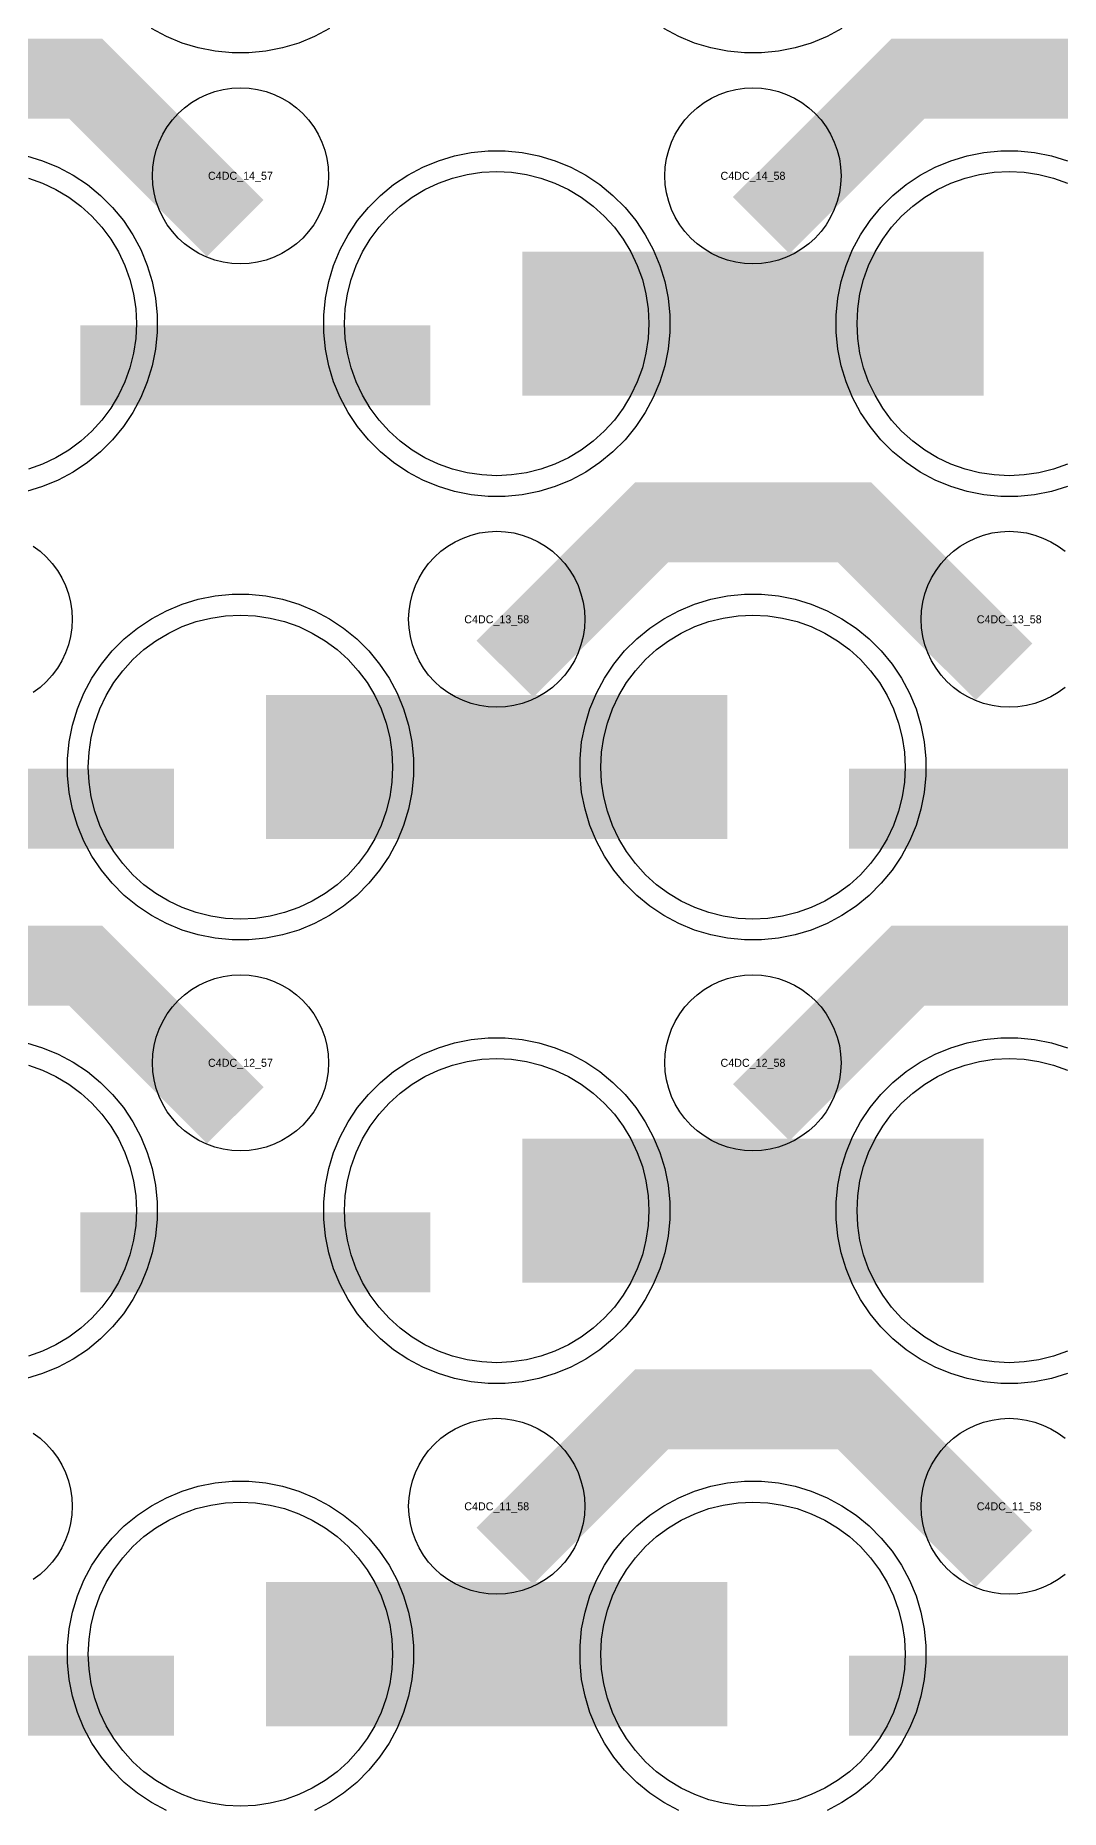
# Model space of a CAD drawing. Extents: x -11880 to 11880, y -14992 to 14992.
# Drawn here: x 6416 to 6736, y -13364 to -12810 of the extents above; entities that cross this region are included whole.
import ezdxf
from ezdxf.enums import TextEntityAlignment as Align

# ---------------------------------------------------------------- set-up
doc = ezdxf.new("R2010")
doc.units = 0
doc.header["$MEASUREMENT"] = 0
for name, color, linetype in [('GDS_775_DT_237', 138, 'CONTINUOUS'), ('RDL1_FS', 34, 'CONTINUOUS'), ('RDL_BS', 160, 'CONTINUOUS')]:
    doc.layers.add(name, color=color, linetype=linetype)

msp = doc.modelspace()

# ---------------------------------------------------------------- linework, layer by layer
at = {"layer": 'RDL1_FS'}
for points in [[(6560, -12947.174), (6555.343, -12946.945), (6550.732, -12946.261), (6546.209, -12945.129), (6541.819, -12943.557), (6537.605, -12941.565), (6533.605, -12939.167), (6529.86, -12936.389), (6526.406, -12933.259), (6523.276, -12929.805), (6520.498, -12926.06), (6518.1, -12922.06), (6516.108, -12917.846), (6514.536, -12913.456), (6513.404, -12908.933), (6512.72, -12904.322), (6512.491, -12899.665), (6512.72, -12895.008), (6513.404, -12890.397), (6514.536, -12885.874), (6516.108, -12881.484), (6518.1, -12877.27), (6520.498, -12873.27), (6523.276, -12869.525), (6526.406, -12866.071), (6529.86, -12862.941), (6533.605, -12860.163), (6537.605, -12857.765), (6541.819, -12855.773), (6546.209, -12854.201), (6550.732, -12853.069), (6555.343, -12852.385), (6560, -12852.156), (6564.657, -12852.385), (6569.268, -12853.069), (6573.791, -12854.201), (6578.181, -12855.773), (6582.395, -12857.765), (6586.395, -12860.163), (6590.14, -12862.941), (6593.594, -12866.071), (6596.724, -12869.525), (6599.502, -12873.27), (6601.9, -12877.27), (6603.892, -12881.484), (6605.464, -12885.874), (6606.596, -12890.397), (6607.28, -12895.008), (6607.509, -12899.665), (6607.28, -12904.322), (6606.596, -12908.933), (6605.464, -12913.456), (6603.892, -12917.846), (6601.9, -12922.06), (6599.502, -12926.06), (6596.724, -12929.805), (6593.594, -12933.259), (6590.14, -12936.389), (6586.395, -12939.167), (6582.395, -12941.565), (6578.181, -12943.557), (6573.791, -12945.129), (6569.268, -12946.261), (6564.657, -12946.945)], [(6480, -13085.739), (6475.343, -13085.51), (6470.732, -13084.826), (6466.209, -13083.694), (6461.819, -13082.122), (6457.605, -13080.13), (6453.605, -13077.732), (6449.86, -13074.954), (6446.406, -13071.824), (6443.276, -13068.37), (6440.498, -13064.625), (6438.1, -13060.625), (6436.108, -13056.411), (6434.536, -13052.021), (6433.404, -13047.498), (6432.72, -13042.887), (6432.491, -13038.23), (6432.72, -13033.573), (6433.404, -13028.962), (6434.536, -13024.439), (6436.108, -13020.049), (6438.1, -13015.835), (6440.498, -13011.835), (6443.276, -13008.09), (6446.406, -13004.636), (6449.86, -13001.506), (6453.605, -12998.728), (6457.605, -12996.33), (6461.819, -12994.338), (6466.209, -12992.766), (6470.732, -12991.634), (6475.343, -12990.95), (6480, -12990.721), (6484.657, -12990.95), (6489.268, -12991.634), (6493.791, -12992.766), (6498.181, -12994.338), (6502.395, -12996.33), (6506.395, -12998.728), (6510.14, -13001.506), (6513.594, -13004.636), (6516.724, -13008.09), (6519.502, -13011.835), (6521.9, -13015.835), (6523.892, -13020.049), (6525.464, -13024.439), (6526.596, -13028.962), (6527.28, -13033.573), (6527.509, -13038.23), (6527.28, -13042.887), (6526.596, -13047.498), (6525.464, -13052.021), (6523.892, -13056.411), (6521.9, -13060.625), (6519.502, -13064.625), (6516.724, -13068.37), (6513.594, -13071.824), (6510.14, -13074.954), (6506.395, -13077.732), (6502.395, -13080.13), (6498.181, -13082.122), (6493.791, -13083.694), (6489.268, -13084.826), (6484.657, -13085.51)], [(6640, -13085.739), (6635.343, -13085.51), (6630.732, -13084.826), (6626.209, -13083.694), (6621.819, -13082.122), (6617.605, -13080.13), (6613.605, -13077.732), (6609.86, -13074.954), (6606.406, -13071.824), (6603.276, -13068.37), (6600.498, -13064.625), (6598.1, -13060.625), (6596.108, -13056.411), (6594.536, -13052.021), (6593.404, -13047.498), (6592.72, -13042.887), (6592.491, -13038.23), (6592.72, -13033.573), (6593.404, -13028.962), (6594.536, -13024.439), (6596.108, -13020.049), (6598.1, -13015.835), (6600.498, -13011.835), (6603.276, -13008.09), (6606.406, -13004.636), (6609.86, -13001.506), (6613.605, -12998.728), (6617.605, -12996.33), (6621.819, -12994.338), (6626.209, -12992.766), (6630.732, -12991.634), (6635.343, -12990.95), (6640, -12990.721), (6644.657, -12990.95), (6649.268, -12991.634), (6653.791, -12992.766), (6658.181, -12994.338), (6662.395, -12996.33), (6666.395, -12998.728), (6670.14, -13001.506), (6673.594, -13004.636), (6676.724, -13008.09), (6679.502, -13011.835), (6681.9, -13015.835), (6683.892, -13020.049), (6685.464, -13024.439), (6686.596, -13028.962), (6687.28, -13033.573), (6687.509, -13038.23), (6687.28, -13042.887), (6686.596, -13047.498), (6685.464, -13052.021), (6683.892, -13056.411), (6681.9, -13060.625), (6679.502, -13064.625), (6676.724, -13068.37), (6673.594, -13071.824), (6670.14, -13074.954), (6666.395, -13077.732), (6662.395, -13080.13), (6658.181, -13082.122), (6653.791, -13083.694), (6649.268, -13084.826), (6644.657, -13085.51)], [(6480, -13362.869), (6475.343, -13362.64), (6470.732, -13361.956), (6466.209, -13360.824), (6461.819, -13359.252), (6457.605, -13357.26), (6453.605, -13354.862), (6449.86, -13352.084), (6446.406, -13348.954), (6443.276, -13345.5), (6440.498, -13341.755), (6438.1, -13337.755), (6436.108, -13333.541), (6434.536, -13329.151), (6433.404, -13324.628), (6432.72, -13320.017), (6432.491, -13315.36), (6432.72, -13310.703), (6433.404, -13306.092), (6434.536, -13301.569), (6436.108, -13297.179), (6438.1, -13292.965), (6440.498, -13288.965), (6443.276, -13285.22), (6446.406, -13281.766), (6449.86, -13278.636), (6453.605, -13275.858), (6457.605, -13273.46), (6461.819, -13271.468), (6466.209, -13269.896), (6470.732, -13268.764), (6475.343, -13268.08), (6480, -13267.851), (6484.657, -13268.08), (6489.268, -13268.764), (6493.791, -13269.896), (6498.181, -13271.468), (6502.395, -13273.46), (6506.395, -13275.858), (6510.14, -13278.636), (6513.594, -13281.766), (6516.724, -13285.22), (6519.502, -13288.965), (6521.9, -13292.965), (6523.892, -13297.179), (6525.464, -13301.569), (6526.596, -13306.092), (6527.28, -13310.703), (6527.509, -13315.36), (6527.28, -13320.017), (6526.596, -13324.628), (6525.464, -13329.151), (6523.892, -13333.541), (6521.9, -13337.755), (6519.502, -13341.755), (6516.724, -13345.5), (6513.594, -13348.954), (6510.14, -13352.084), (6506.395, -13354.862), (6502.395, -13357.26), (6498.181, -13359.252), (6493.791, -13360.824), (6489.268, -13361.956), (6484.657, -13362.64)], [(6640, -13362.869), (6635.343, -13362.64), (6630.732, -13361.956), (6626.209, -13360.824), (6621.819, -13359.252), (6617.605, -13357.26), (6613.605, -13354.862), (6609.86, -13352.084), (6606.406, -13348.954), (6603.276, -13345.5), (6600.498, -13341.755), (6598.1, -13337.755), (6596.108, -13333.541), (6594.536, -13329.151), (6593.404, -13324.628), (6592.72, -13320.017), (6592.491, -13315.36), (6592.72, -13310.703), (6593.404, -13306.092), (6594.536, -13301.569), (6596.108, -13297.179), (6598.1, -13292.965), (6600.498, -13288.965), (6603.276, -13285.22), (6606.406, -13281.766), (6609.86, -13278.636), (6613.605, -13275.858), (6617.605, -13273.46), (6621.819, -13271.468), (6626.209, -13269.896), (6630.732, -13268.764), (6635.343, -13268.08), (6640, -13267.851), (6644.657, -13268.08), (6649.268, -13268.764), (6653.791, -13269.896), (6658.181, -13271.468), (6662.395, -13273.46), (6666.395, -13275.858), (6670.14, -13278.636), (6673.594, -13281.766), (6676.724, -13285.22), (6679.502, -13288.965), (6681.9, -13292.965), (6683.892, -13297.179), (6685.464, -13301.569), (6686.596, -13306.092), (6687.28, -13310.703), (6687.509, -13315.36), (6687.28, -13320.017), (6686.596, -13324.628), (6685.464, -13329.151), (6683.892, -13333.541), (6681.9, -13337.755), (6679.502, -13341.755), (6676.724, -13345.5), (6673.594, -13348.954), (6670.14, -13352.084), (6666.395, -13354.862), (6662.395, -13357.26), (6658.181, -13359.252), (6653.791, -13360.824), (6649.268, -13361.956), (6644.657, -13362.64)]]:
    msp.add_lwpolyline(points, close=True, dxfattribs=at)
for points in [[(6738.181, -12943.557), (6733.791, -12945.129), (6729.268, -12946.261), (6724.657, -12946.945), (6720, -12947.174), (6715.343, -12946.945), (6710.732, -12946.261), (6706.209, -12945.129), (6701.819, -12943.557), (6697.605, -12941.565), (6693.605, -12939.167), (6689.86, -12936.389), (6686.406, -12933.259), (6683.276, -12929.805), (6680.498, -12926.06), (6678.1, -12922.06), (6676.108, -12917.846), (6674.536, -12913.456), (6673.404, -12908.933), (6672.72, -12904.322), (6672.491, -12899.665), (6672.72, -12895.008), (6673.404, -12890.397), (6674.536, -12885.874), (6676.108, -12881.484), (6678.1, -12877.27), (6680.498, -12873.27), (6683.276, -12869.525), (6686.406, -12866.071), (6689.86, -12862.941), (6693.605, -12860.163), (6697.605, -12857.765), (6701.819, -12855.773), (6706.209, -12854.201), (6710.732, -12853.069), (6715.343, -12852.385), (6720, -12852.156), (6724.657, -12852.385), (6729.268, -12853.069), (6733.791, -12854.201), (6738.181, -12855.773)], [(6413.791, -12854.201), (6418.181, -12855.773), (6422.395, -12857.765), (6426.395, -12860.163), (6430.14, -12862.941), (6433.594, -12866.071), (6436.724, -12869.525), (6439.502, -12873.27), (6441.9, -12877.27), (6443.892, -12881.484), (6445.464, -12885.874), (6446.596, -12890.397), (6447.28, -12895.008), (6447.509, -12899.665), (6447.28, -12904.322), (6446.596, -12908.933), (6445.464, -12913.456), (6443.892, -12917.846), (6441.9, -12922.06), (6439.502, -12926.06), (6436.724, -12929.805), (6433.594, -12933.259), (6430.14, -12936.389), (6426.395, -12939.167), (6422.395, -12941.565), (6418.181, -12943.557), (6413.791, -12945.129)]]:
    msp.add_lwpolyline(points, dxfattribs=at)
for points in [[(6568.002, -12899.665, 45, 45, 0), (6640.002, -12899.665, 45, 45, 0)], [(6640.002, -12899.665, 45, 45, 0), (6712.002, -12899.665, 45, 45, 0)], [(6488.002, -13038.23, 45, 45, 0), (6560.002, -13038.23, 45, 45, 0)], [(6560.002, -13038.23, 45, 45, 0), (6632.002, -13038.23, 45, 45, 0)], [(6488.002, -13315.36, 45, 45, 0), (6560.002, -13315.36, 45, 45, 0)], [(6560.002, -13315.36, 45, 45, 0), (6632.002, -13315.36, 45, 45, 0)]]:
    msp.add_lwpolyline(points, format="xyseb", dxfattribs=at)
at = {"layer": 'RDL1_FS', "color": 241, "true_color": 0xf7abae}
msp.add_lwpolyline([(6560, -13224.304), (6555.343, -13224.075), (6550.732, -13223.391), (6546.209, -13222.259), (6541.819, -13220.687), (6537.605, -13218.695), (6533.605, -13216.297), (6529.86, -13213.519), (6526.406, -13210.389), (6523.276, -13206.935), (6520.498, -13203.19), (6518.1, -13199.19), (6516.108, -13194.976), (6514.536, -13190.586), (6513.404, -13186.063), (6512.72, -13181.452), (6512.491, -13176.795), (6512.72, -13172.138), (6513.404, -13167.527), (6514.536, -13163.004), (6516.108, -13158.614), (6518.1, -13154.4), (6520.498, -13150.4), (6523.276, -13146.655), (6526.406, -13143.201), (6529.86, -13140.071), (6533.605, -13137.293), (6537.605, -13134.895), (6541.819, -13132.903), (6546.209, -13131.331), (6550.732, -13130.199), (6555.343, -13129.515), (6560, -13129.286), (6564.657, -13129.515), (6569.268, -13130.199), (6573.791, -13131.331), (6578.181, -13132.903), (6582.395, -13134.895), (6586.395, -13137.293), (6590.14, -13140.071), (6593.594, -13143.201), (6596.724, -13146.655), (6599.502, -13150.4), (6601.9, -13154.4), (6603.892, -13158.614), (6605.464, -13163.004), (6606.596, -13167.527), (6607.28, -13172.138), (6607.509, -13176.795), (6607.28, -13181.452), (6606.596, -13186.063), (6605.464, -13190.586), (6603.892, -13194.976), (6601.9, -13199.19), (6599.502, -13203.19), (6596.724, -13206.935), (6593.594, -13210.389), (6590.14, -13213.519), (6586.395, -13216.297), (6582.395, -13218.695), (6578.181, -13220.687), (6573.791, -13222.259), (6569.268, -13223.391), (6564.657, -13224.075)], close=True, dxfattribs=at)
for points in [[(6738.181, -13220.687), (6733.791, -13222.259), (6729.268, -13223.391), (6724.657, -13224.075), (6720, -13224.304), (6715.343, -13224.075), (6710.732, -13223.391), (6706.209, -13222.259), (6701.819, -13220.687), (6697.605, -13218.695), (6693.605, -13216.297), (6689.86, -13213.519), (6686.406, -13210.389), (6683.276, -13206.935), (6680.498, -13203.19), (6678.1, -13199.19), (6676.108, -13194.976), (6674.536, -13190.586), (6673.404, -13186.063), (6672.72, -13181.452), (6672.491, -13176.795), (6672.72, -13172.138), (6673.404, -13167.527), (6674.536, -13163.004), (6676.108, -13158.614), (6678.1, -13154.4), (6680.498, -13150.4), (6683.276, -13146.655), (6686.406, -13143.201), (6689.86, -13140.071), (6693.605, -13137.293), (6697.605, -13134.895), (6701.819, -13132.903), (6706.209, -13131.331), (6710.732, -13130.199), (6715.343, -13129.515), (6720, -13129.286), (6724.657, -13129.515), (6729.268, -13130.199), (6733.791, -13131.331), (6738.181, -13132.903)], [(6413.791, -13131.331), (6418.181, -13132.903), (6422.395, -13134.895), (6426.395, -13137.293), (6430.14, -13140.071), (6433.594, -13143.201), (6436.724, -13146.655), (6439.502, -13150.4), (6441.9, -13154.4), (6443.892, -13158.614), (6445.464, -13163.004), (6446.596, -13167.527), (6447.28, -13172.138), (6447.509, -13176.795), (6447.28, -13181.452), (6446.596, -13186.063), (6445.464, -13190.586), (6443.892, -13194.976), (6441.9, -13199.19), (6439.502, -13203.19), (6436.724, -13206.935), (6433.594, -13210.389), (6430.14, -13213.519), (6426.395, -13216.297), (6422.395, -13218.695), (6418.181, -13220.687), (6413.791, -13222.259)]]:
    msp.add_lwpolyline(points, dxfattribs=at)
for points in [[(6568.002, -13176.795, 45, 45, 0), (6640.002, -13176.795, 45, 45, 0)], [(6640.002, -13176.795, 45, 45, 0), (6712.002, -13176.795, 45, 45, 0)]]:
    msp.add_lwpolyline(points, format="xyseb", dxfattribs=at)
at = {"layer": 'RDL_BS', "color": 241, "true_color": 0xf7abae}
for points in [[(6507.777, -12807.488), (6503.115, -12809.98), (6498.205, -12812.011), (6493.165, -12813.542), (6487.938, -12814.588), (6482.644, -12815.105), (6477.356, -12815.105), (6472.062, -12814.588), (6466.835, -12813.542), (6461.795, -12812.011), (6456.885, -12809.98), (6452.223, -12807.488)], [(6667.777, -12807.488), (6663.115, -12809.98), (6658.205, -12812.011), (6653.165, -12813.542), (6647.938, -12814.588), (6642.644, -12815.105), (6637.356, -12815.105), (6632.062, -12814.588), (6626.835, -12813.542), (6621.795, -12812.011), (6616.885, -12809.98), (6612.223, -12807.488)], [(6413.165, -13124.358), (6418.205, -13125.889), (6423.115, -13127.92), (6427.777, -13130.412), (6432.191, -13133.359), (6436.292, -13136.721), (6440.074, -13140.503), (6443.436, -13144.604), (6446.383, -13149.018), (6448.875, -13153.68), (6450.906, -13158.59), (6452.437, -13163.63), (6453.483, -13168.857), (6454, -13174.151), (6454, -13179.439), (6453.483, -13184.733), (6452.437, -13189.96), (6450.906, -13195), (6448.875, -13199.91), (6446.383, -13204.572), (6443.436, -13208.986), (6440.074, -13213.087), (6436.292, -13216.869), (6432.191, -13220.231), (6427.777, -13223.178), (6423.115, -13225.67), (6418.205, -13227.701), (6413.165, -13229.232)], [(6738.205, -13227.701), (6733.165, -13229.232), (6727.938, -13230.278), (6722.644, -13230.795), (6717.356, -13230.795), (6712.062, -13230.278), (6706.835, -13229.232), (6701.795, -13227.701), (6696.885, -13225.67), (6692.223, -13223.178), (6687.809, -13220.231), (6683.708, -13216.869), (6679.926, -13213.087), (6676.564, -13208.986), (6673.617, -13204.572), (6671.125, -13199.91), (6669.094, -13195), (6667.563, -13189.96), (6666.517, -13184.733), (6666, -13179.439), (6666, -13174.151), (6666.517, -13168.857), (6667.563, -13163.63), (6669.094, -13158.59), (6671.125, -13153.68), (6673.617, -13149.018), (6676.564, -13144.604), (6679.926, -13140.503), (6683.708, -13136.721), (6687.809, -13133.359), (6692.223, -13130.412), (6696.885, -13127.92), (6701.795, -13125.889), (6706.835, -13124.358), (6712.062, -13123.312), (6717.356, -13122.795), (6722.644, -13122.795), (6727.938, -13123.312), (6733.165, -13124.358), (6738.205, -13125.889)]]:
    msp.add_lwpolyline(points, dxfattribs=at)
at = {"layer": 'RDL_BS'}
for points in [[(6478.401, -12869.878, 25, 25, 0), (6431.687, -12823.164, 25, 25, 0), (6401.929, -12823.164, 25, 25, 0)], [(6642.562, -12868.979, 25, 25, 0), (6688.377, -12823.164, 25, 25, 0), (6721.93, -12823.164, 25, 25, 0)], [(6798.401, -12869.878, 25, 25, 0), (6751.687, -12823.164, 25, 25, 0), (6721.929, -12823.164, 25, 25, 0)], [(6430.016, -12912.678, 25, 25, 0), (6539.281, -12912.678, 25, 25, 0)], [(6562.562, -13007.544, 25, 25, 0), (6608.377, -12961.729, 25, 25, 0), (6641.93, -12961.729, 25, 25, 0)], [(6718.401, -13008.443, 25, 25, 0), (6671.687, -12961.729, 25, 25, 0), (6641.929, -12961.729, 25, 25, 0)], [(6350.016, -13051.243, 25, 25, 0), (6459.281, -13051.243, 25, 25, 0)], [(6670.016, -13051.243, 25, 25, 0), (6779.281, -13051.243, 25, 25, 0)], [(6478.401, -13147.008, 25, 25, 0), (6431.687, -13100.294, 25, 25, 0), (6401.929, -13100.294, 25, 25, 0)], [(6642.562, -13146.109, 25, 25, 0), (6688.377, -13100.294, 25, 25, 0), (6721.93, -13100.294, 25, 25, 0)], [(6798.401, -13147.008, 25, 25, 0), (6751.687, -13100.294, 25, 25, 0), (6721.929, -13100.294, 25, 25, 0)], [(6562.562, -13284.674, 25, 25, 0), (6608.377, -13238.859, 25, 25, 0), (6641.93, -13238.859, 25, 25, 0)], [(6718.401, -13285.573, 25, 25, 0), (6671.687, -13238.859, 25, 25, 0), (6641.929, -13238.859, 25, 25, 0)], [(6350.016, -13328.373, 25, 25, 0), (6459.281, -13328.373, 25, 25, 0)], [(6670.016, -13328.373, 25, 25, 0), (6779.281, -13328.373, 25, 25, 0)]]:
    msp.add_lwpolyline(points, format="xyseb", dxfattribs=at)
for points in [[(6480, -12880.971), (6477.307, -12880.839), (6474.635, -12880.443), (6472.016, -12879.786), (6469.481, -12878.879), (6467.044, -12877.727), (6464.72, -12876.334), (6462.557, -12874.731), (6460.558, -12872.919), (6458.746, -12870.92), (6457.143, -12868.757), (6455.75, -12866.433), (6454.598, -12863.996), (6453.691, -12861.461), (6453.034, -12858.842), (6452.638, -12856.17), (6452.506, -12853.477), (6452.638, -12850.784), (6453.034, -12848.112), (6453.691, -12845.493), (6454.598, -12842.958), (6455.75, -12840.521), (6457.143, -12838.197), (6458.746, -12836.034), (6460.558, -12834.035), (6462.557, -12832.223), (6464.72, -12830.62), (6467.044, -12829.227), (6469.481, -12828.075), (6472.016, -12827.168), (6474.635, -12826.511), (6477.307, -12826.115), (6480, -12825.983), (6482.693, -12826.115), (6485.365, -12826.511), (6487.984, -12827.168), (6490.519, -12828.075), (6492.956, -12829.227), (6495.28, -12830.62), (6497.443, -12832.223), (6499.442, -12834.035), (6501.254, -12836.034), (6502.857, -12838.197), (6504.25, -12840.521), (6505.402, -12842.958), (6506.309, -12845.493), (6506.966, -12848.112), (6507.362, -12850.784), (6507.494, -12853.477), (6507.362, -12856.17), (6506.966, -12858.842), (6506.309, -12861.461), (6505.402, -12863.996), (6504.25, -12866.433), (6502.857, -12868.757), (6501.254, -12870.92), (6499.442, -12872.919), (6497.443, -12874.731), (6495.28, -12876.334), (6492.956, -12877.727), (6490.519, -12878.879), (6487.984, -12879.786), (6485.365, -12880.443), (6482.693, -12880.839)], [(6640, -12880.971), (6637.307, -12880.839), (6634.635, -12880.443), (6632.016, -12879.786), (6629.481, -12878.879), (6627.044, -12877.727), (6624.72, -12876.334), (6622.557, -12874.731), (6620.558, -12872.919), (6618.746, -12870.92), (6617.143, -12868.757), (6615.75, -12866.433), (6614.598, -12863.996), (6613.691, -12861.461), (6613.034, -12858.842), (6612.638, -12856.17), (6612.506, -12853.477), (6612.638, -12850.784), (6613.034, -12848.112), (6613.691, -12845.493), (6614.598, -12842.958), (6615.75, -12840.521), (6617.143, -12838.197), (6618.746, -12836.034), (6620.558, -12834.035), (6622.557, -12832.223), (6624.72, -12830.62), (6627.044, -12829.227), (6629.481, -12828.075), (6632.016, -12827.168), (6634.635, -12826.511), (6637.307, -12826.115), (6640, -12825.983), (6642.693, -12826.115), (6645.365, -12826.511), (6647.984, -12827.168), (6650.519, -12828.075), (6652.956, -12829.227), (6655.28, -12830.62), (6657.443, -12832.223), (6659.442, -12834.035), (6661.254, -12836.034), (6662.857, -12838.197), (6664.25, -12840.521), (6665.402, -12842.958), (6666.309, -12845.493), (6666.966, -12848.112), (6667.362, -12850.784), (6667.494, -12853.477), (6667.362, -12856.17), (6666.966, -12858.842), (6666.309, -12861.461), (6665.402, -12863.996), (6664.25, -12866.433), (6662.857, -12868.757), (6661.254, -12870.92), (6659.442, -12872.919), (6657.443, -12874.731), (6655.28, -12876.334), (6652.956, -12877.727), (6650.519, -12878.879), (6647.984, -12879.786), (6645.365, -12880.443), (6642.693, -12880.839)], [(6557.356, -12953.665), (6552.062, -12953.148), (6546.835, -12952.102), (6541.795, -12950.571), (6536.885, -12948.54), (6532.223, -12946.048), (6527.809, -12943.101), (6523.708, -12939.739), (6519.926, -12935.957), (6516.564, -12931.856), (6513.617, -12927.442), (6511.125, -12922.78), (6509.094, -12917.87), (6507.563, -12912.83), (6506.517, -12907.603), (6506, -12902.309), (6506, -12897.021), (6506.517, -12891.727), (6507.563, -12886.5), (6509.094, -12881.46), (6511.125, -12876.55), (6513.617, -12871.888), (6516.564, -12867.474), (6519.926, -12863.373), (6523.708, -12859.591), (6527.809, -12856.229), (6532.223, -12853.282), (6536.885, -12850.79), (6541.795, -12848.759), (6546.835, -12847.228), (6552.062, -12846.182), (6557.356, -12845.665), (6562.644, -12845.665), (6567.938, -12846.182), (6573.165, -12847.228), (6578.205, -12848.759), (6583.115, -12850.79), (6587.777, -12853.282), (6592.191, -12856.229), (6596.292, -12859.591), (6600.074, -12863.373), (6603.436, -12867.474), (6606.383, -12871.888), (6608.875, -12876.55), (6610.906, -12881.46), (6612.437, -12886.5), (6613.483, -12891.727), (6614, -12897.021), (6614, -12902.309), (6613.483, -12907.603), (6612.437, -12912.83), (6610.906, -12917.87), (6608.875, -12922.78), (6606.383, -12927.442), (6603.436, -12931.856), (6600.074, -12935.957), (6596.292, -12939.739), (6592.191, -12943.101), (6587.777, -12946.048), (6583.115, -12948.54), (6578.205, -12950.571), (6573.165, -12952.102), (6567.938, -12953.148), (6562.644, -12953.665)], [(6560, -13019.536), (6557.307, -13019.404), (6554.635, -13019.008), (6552.016, -13018.351), (6549.481, -13017.444), (6547.044, -13016.292), (6544.72, -13014.899), (6542.557, -13013.296), (6540.558, -13011.484), (6538.746, -13009.485), (6537.143, -13007.322), (6535.75, -13004.998), (6534.598, -13002.561), (6533.691, -13000.026), (6533.034, -12997.407), (6532.638, -12994.735), (6532.506, -12992.042), (6532.638, -12989.349), (6533.034, -12986.677), (6533.691, -12984.058), (6534.598, -12981.523), (6535.75, -12979.086), (6537.143, -12976.762), (6538.746, -12974.599), (6540.558, -12972.6), (6542.557, -12970.788), (6544.72, -12969.185), (6547.044, -12967.792), (6549.481, -12966.64), (6552.016, -12965.733), (6554.635, -12965.076), (6557.307, -12964.68), (6560, -12964.548), (6562.693, -12964.68), (6565.365, -12965.076), (6567.984, -12965.733), (6570.519, -12966.64), (6572.956, -12967.792), (6575.28, -12969.185), (6577.443, -12970.788), (6579.442, -12972.6), (6581.254, -12974.599), (6582.857, -12976.762), (6584.25, -12979.086), (6585.402, -12981.523), (6586.309, -12984.058), (6586.966, -12986.677), (6587.362, -12989.349), (6587.494, -12992.042), (6587.362, -12994.735), (6586.966, -12997.407), (6586.309, -13000.026), (6585.402, -13002.561), (6584.25, -13004.998), (6582.857, -13007.322), (6581.254, -13009.485), (6579.442, -13011.484), (6577.443, -13013.296), (6575.28, -13014.899), (6572.956, -13016.292), (6570.519, -13017.444), (6567.984, -13018.351), (6565.365, -13019.008), (6562.693, -13019.404)], [(6477.356, -13092.23), (6472.062, -13091.713), (6466.835, -13090.667), (6461.795, -13089.136), (6456.885, -13087.105), (6452.223, -13084.613), (6447.809, -13081.666), (6443.708, -13078.304), (6439.926, -13074.522), (6436.564, -13070.421), (6433.617, -13066.007), (6431.125, -13061.345), (6429.094, -13056.435), (6427.563, -13051.395), (6426.517, -13046.168), (6426, -13040.874), (6426, -13035.586), (6426.517, -13030.292), (6427.563, -13025.065), (6429.094, -13020.025), (6431.125, -13015.115), (6433.617, -13010.453), (6436.564, -13006.039), (6439.926, -13001.938), (6443.708, -12998.156), (6447.809, -12994.794), (6452.223, -12991.847), (6456.885, -12989.355), (6461.795, -12987.324), (6466.835, -12985.793), (6472.062, -12984.747), (6477.356, -12984.23), (6482.644, -12984.23), (6487.938, -12984.747), (6493.165, -12985.793), (6498.205, -12987.324), (6503.115, -12989.355), (6507.777, -12991.847), (6512.191, -12994.794), (6516.292, -12998.156), (6520.074, -13001.938), (6523.436, -13006.039), (6526.383, -13010.453), (6528.875, -13015.115), (6530.906, -13020.025), (6532.437, -13025.065), (6533.483, -13030.292), (6534, -13035.586), (6534, -13040.874), (6533.483, -13046.168), (6532.437, -13051.395), (6530.906, -13056.435), (6528.875, -13061.345), (6526.383, -13066.007), (6523.436, -13070.421), (6520.074, -13074.522), (6516.292, -13078.304), (6512.191, -13081.666), (6507.777, -13084.613), (6503.115, -13087.105), (6498.205, -13089.136), (6493.165, -13090.667), (6487.938, -13091.713), (6482.644, -13092.23)], [(6637.356, -13092.23), (6632.062, -13091.713), (6626.835, -13090.667), (6621.795, -13089.136), (6616.885, -13087.105), (6612.223, -13084.613), (6607.809, -13081.666), (6603.708, -13078.304), (6599.926, -13074.522), (6596.564, -13070.421), (6593.617, -13066.007), (6591.125, -13061.345), (6589.094, -13056.435), (6587.563, -13051.395), (6586.517, -13046.168), (6586, -13040.874), (6586, -13035.586), (6586.517, -13030.292), (6587.563, -13025.065), (6589.094, -13020.025), (6591.125, -13015.115), (6593.617, -13010.453), (6596.564, -13006.039), (6599.926, -13001.938), (6603.708, -12998.156), (6607.809, -12994.794), (6612.223, -12991.847), (6616.885, -12989.355), (6621.795, -12987.324), (6626.835, -12985.793), (6632.062, -12984.747), (6637.356, -12984.23), (6642.644, -12984.23), (6647.938, -12984.747), (6653.165, -12985.793), (6658.205, -12987.324), (6663.115, -12989.355), (6667.777, -12991.847), (6672.191, -12994.794), (6676.292, -12998.156), (6680.074, -13001.938), (6683.436, -13006.039), (6686.383, -13010.453), (6688.875, -13015.115), (6690.906, -13020.025), (6692.437, -13025.065), (6693.483, -13030.292), (6694, -13035.586), (6694, -13040.874), (6693.483, -13046.168), (6692.437, -13051.395), (6690.906, -13056.435), (6688.875, -13061.345), (6686.383, -13066.007), (6683.436, -13070.421), (6680.074, -13074.522), (6676.292, -13078.304), (6672.191, -13081.666), (6667.777, -13084.613), (6663.115, -13087.105), (6658.205, -13089.136), (6653.165, -13090.667), (6647.938, -13091.713), (6642.644, -13092.23)], [(6480, -13158.101), (6477.307, -13157.969), (6474.635, -13157.573), (6472.016, -13156.916), (6469.481, -13156.009), (6467.044, -13154.857), (6464.72, -13153.464), (6462.557, -13151.861), (6460.558, -13150.049), (6458.746, -13148.05), (6457.143, -13145.887), (6455.75, -13143.563), (6454.598, -13141.126), (6453.691, -13138.591), (6453.034, -13135.972), (6452.638, -13133.3), (6452.506, -13130.607), (6452.638, -13127.914), (6453.034, -13125.242), (6453.691, -13122.623), (6454.598, -13120.088), (6455.75, -13117.651), (6457.143, -13115.327), (6458.746, -13113.164), (6460.558, -13111.165), (6462.557, -13109.353), (6464.72, -13107.75), (6467.044, -13106.357), (6469.481, -13105.205), (6472.016, -13104.298), (6474.635, -13103.641), (6477.307, -13103.245), (6480, -13103.113), (6482.693, -13103.245), (6485.365, -13103.641), (6487.984, -13104.298), (6490.519, -13105.205), (6492.956, -13106.357), (6495.28, -13107.75), (6497.443, -13109.353), (6499.442, -13111.165), (6501.254, -13113.164), (6502.857, -13115.327), (6504.25, -13117.651), (6505.402, -13120.088), (6506.309, -13122.623), (6506.966, -13125.242), (6507.362, -13127.914), (6507.494, -13130.607), (6507.362, -13133.3), (6506.966, -13135.972), (6506.309, -13138.591), (6505.402, -13141.126), (6504.25, -13143.563), (6502.857, -13145.887), (6501.254, -13148.05), (6499.442, -13150.049), (6497.443, -13151.861), (6495.28, -13153.464), (6492.956, -13154.857), (6490.519, -13156.009), (6487.984, -13156.916), (6485.365, -13157.573), (6482.693, -13157.969)], [(6640, -13158.101), (6637.307, -13157.969), (6634.635, -13157.573), (6632.016, -13156.916), (6629.481, -13156.009), (6627.044, -13154.857), (6624.72, -13153.464), (6622.557, -13151.861), (6620.558, -13150.049), (6618.746, -13148.05), (6617.143, -13145.887), (6615.75, -13143.563), (6614.598, -13141.126), (6613.691, -13138.591), (6613.034, -13135.972), (6612.638, -13133.3), (6612.506, -13130.607), (6612.638, -13127.914), (6613.034, -13125.242), (6613.691, -13122.623), (6614.598, -13120.088), (6615.75, -13117.651), (6617.143, -13115.327), (6618.746, -13113.164), (6620.558, -13111.165), (6622.557, -13109.353), (6624.72, -13107.75), (6627.044, -13106.357), (6629.481, -13105.205), (6632.016, -13104.298), (6634.635, -13103.641), (6637.307, -13103.245), (6640, -13103.113), (6642.693, -13103.245), (6645.365, -13103.641), (6647.984, -13104.298), (6650.519, -13105.205), (6652.956, -13106.357), (6655.28, -13107.75), (6657.443, -13109.353), (6659.442, -13111.165), (6661.254, -13113.164), (6662.857, -13115.327), (6664.25, -13117.651), (6665.402, -13120.088), (6666.309, -13122.623), (6666.966, -13125.242), (6667.362, -13127.914), (6667.494, -13130.607), (6667.362, -13133.3), (6666.966, -13135.972), (6666.309, -13138.591), (6665.402, -13141.126), (6664.25, -13143.563), (6662.857, -13145.887), (6661.254, -13148.05), (6659.442, -13150.049), (6657.443, -13151.861), (6655.28, -13153.464), (6652.956, -13154.857), (6650.519, -13156.009), (6647.984, -13156.916), (6645.365, -13157.573), (6642.693, -13157.969)], [(6560, -13296.666), (6557.307, -13296.534), (6554.635, -13296.138), (6552.016, -13295.481), (6549.481, -13294.574), (6547.044, -13293.422), (6544.72, -13292.029), (6542.557, -13290.426), (6540.558, -13288.614), (6538.746, -13286.615), (6537.143, -13284.452), (6535.75, -13282.128), (6534.598, -13279.691), (6533.691, -13277.156), (6533.034, -13274.537), (6532.638, -13271.865), (6532.506, -13269.172), (6532.638, -13266.479), (6533.034, -13263.807), (6533.691, -13261.188), (6534.598, -13258.653), (6535.75, -13256.216), (6537.143, -13253.892), (6538.746, -13251.729), (6540.558, -13249.73), (6542.557, -13247.918), (6544.72, -13246.315), (6547.044, -13244.922), (6549.481, -13243.77), (6552.016, -13242.863), (6554.635, -13242.206), (6557.307, -13241.81), (6560, -13241.678), (6562.693, -13241.81), (6565.365, -13242.206), (6567.984, -13242.863), (6570.519, -13243.77), (6572.956, -13244.922), (6575.28, -13246.315), (6577.443, -13247.918), (6579.442, -13249.73), (6581.254, -13251.729), (6582.857, -13253.892), (6584.25, -13256.216), (6585.402, -13258.653), (6586.309, -13261.188), (6586.966, -13263.807), (6587.362, -13266.479), (6587.494, -13269.172), (6587.362, -13271.865), (6586.966, -13274.537), (6586.309, -13277.156), (6585.402, -13279.691), (6584.25, -13282.128), (6582.857, -13284.452), (6581.254, -13286.615), (6579.442, -13288.614), (6577.443, -13290.426), (6575.28, -13292.029), (6572.956, -13293.422), (6570.519, -13294.574), (6567.984, -13295.481), (6565.365, -13296.138), (6562.693, -13296.534)]]:
    msp.add_lwpolyline(points, close=True, dxfattribs=at)
for points in [[(6413.165, -12847.228), (6418.205, -12848.759), (6423.115, -12850.79), (6427.777, -12853.282), (6432.191, -12856.229), (6436.292, -12859.591), (6440.074, -12863.373), (6443.436, -12867.474), (6446.383, -12871.888), (6448.875, -12876.55), (6450.906, -12881.46), (6452.437, -12886.5), (6453.483, -12891.727), (6454, -12897.021), (6454, -12902.309), (6453.483, -12907.603), (6452.437, -12912.83), (6450.906, -12917.87), (6448.875, -12922.78), (6446.383, -12927.442), (6443.436, -12931.856), (6440.074, -12935.957), (6436.292, -12939.739), (6432.191, -12943.101), (6427.777, -12946.048), (6423.115, -12948.54), (6418.205, -12950.571), (6413.165, -12952.102)], [(6738.205, -12950.571), (6733.165, -12952.102), (6727.938, -12953.148), (6722.644, -12953.665), (6717.356, -12953.665), (6712.062, -12953.148), (6706.835, -12952.102), (6701.795, -12950.571), (6696.885, -12948.54), (6692.223, -12946.048), (6687.809, -12943.101), (6683.708, -12939.739), (6679.926, -12935.957), (6676.564, -12931.856), (6673.617, -12927.442), (6671.125, -12922.78), (6669.094, -12917.87), (6667.563, -12912.83), (6666.517, -12907.603), (6666, -12902.309), (6666, -12897.021), (6666.517, -12891.727), (6667.563, -12886.5), (6669.094, -12881.46), (6671.125, -12876.55), (6673.617, -12871.888), (6676.564, -12867.474), (6679.926, -12863.373), (6683.708, -12859.591), (6687.809, -12856.229), (6692.223, -12853.282), (6696.885, -12850.79), (6701.795, -12848.759), (6706.835, -12847.228), (6712.062, -12846.182), (6717.356, -12845.665), (6722.644, -12845.665), (6727.938, -12846.182), (6733.165, -12847.228), (6738.205, -12848.759)], [(6415.28, -12969.185), (6417.443, -12970.788), (6419.442, -12972.6), (6421.254, -12974.599), (6422.857, -12976.762), (6424.25, -12979.086), (6425.402, -12981.523), (6426.309, -12984.058), (6426.966, -12986.677), (6427.362, -12989.349), (6427.494, -12992.042), (6427.362, -12994.735), (6426.966, -12997.407), (6426.309, -13000.026), (6425.402, -13002.561), (6424.25, -13004.998), (6422.857, -13007.322), (6421.254, -13009.485), (6419.442, -13011.484), (6417.443, -13013.296), (6415.28, -13014.899)], [(6737.443, -13013.296), (6735.28, -13014.899), (6732.956, -13016.292), (6730.519, -13017.444), (6727.984, -13018.351), (6725.365, -13019.008), (6722.693, -13019.404), (6720, -13019.536), (6717.307, -13019.404), (6714.635, -13019.008), (6712.016, -13018.351), (6709.481, -13017.444), (6707.044, -13016.292), (6704.72, -13014.899), (6702.557, -13013.296), (6700.558, -13011.484), (6698.746, -13009.485), (6697.143, -13007.322), (6695.75, -13004.998), (6694.598, -13002.561), (6693.691, -13000.026), (6693.034, -12997.407), (6692.638, -12994.735), (6692.506, -12992.042), (6692.638, -12989.349), (6693.034, -12986.677), (6693.691, -12984.058), (6694.598, -12981.523), (6695.75, -12979.086), (6697.143, -12976.762), (6698.746, -12974.599), (6700.558, -12972.6), (6702.557, -12970.788), (6704.72, -12969.185), (6707.044, -12967.792), (6709.481, -12966.64), (6712.016, -12965.733), (6714.635, -12965.076), (6717.307, -12964.68), (6720, -12964.548), (6722.693, -12964.68), (6725.365, -12965.076), (6727.984, -12965.733), (6730.519, -12966.64), (6732.956, -12967.792), (6735.28, -12969.185), (6737.443, -12970.788)], [(6415.28, -13246.315), (6417.443, -13247.918), (6419.442, -13249.73), (6421.254, -13251.729), (6422.857, -13253.892), (6424.25, -13256.216), (6425.402, -13258.653), (6426.309, -13261.188), (6426.966, -13263.807), (6427.362, -13266.479), (6427.494, -13269.172), (6427.362, -13271.865), (6426.966, -13274.537), (6426.309, -13277.156), (6425.402, -13279.691), (6424.25, -13282.128), (6422.857, -13284.452), (6421.254, -13286.615), (6419.442, -13288.614), (6417.443, -13290.426), (6415.28, -13292.029)], [(6737.443, -13290.426), (6735.28, -13292.029), (6732.956, -13293.422), (6730.519, -13294.574), (6727.984, -13295.481), (6725.365, -13296.138), (6722.693, -13296.534), (6720, -13296.666), (6717.307, -13296.534), (6714.635, -13296.138), (6712.016, -13295.481), (6709.481, -13294.574), (6707.044, -13293.422), (6704.72, -13292.029), (6702.557, -13290.426), (6700.558, -13288.614), (6698.746, -13286.615), (6697.143, -13284.452), (6695.75, -13282.128), (6694.598, -13279.691), (6693.691, -13277.156), (6693.034, -13274.537), (6692.638, -13271.865), (6692.506, -13269.172), (6692.638, -13266.479), (6693.034, -13263.807), (6693.691, -13261.188), (6694.598, -13258.653), (6695.75, -13256.216), (6697.143, -13253.892), (6698.746, -13251.729), (6700.558, -13249.73), (6702.557, -13247.918), (6704.72, -13246.315), (6707.044, -13244.922), (6709.481, -13243.77), (6712.016, -13242.863), (6714.635, -13242.206), (6717.307, -13241.81), (6720, -13241.678), (6722.693, -13241.81), (6725.365, -13242.206), (6727.984, -13242.863), (6730.519, -13243.77), (6732.956, -13244.922), (6735.28, -13246.315), (6737.443, -13247.918)], [(6456.885, -13364.235), (6452.223, -13361.743), (6447.809, -13358.796), (6443.708, -13355.434), (6439.926, -13351.652), (6436.564, -13347.551), (6433.617, -13343.137), (6431.125, -13338.475), (6429.094, -13333.565), (6427.563, -13328.525), (6426.517, -13323.298), (6426, -13318.004), (6426, -13312.716), (6426.517, -13307.422), (6427.563, -13302.195), (6429.094, -13297.155), (6431.125, -13292.245), (6433.617, -13287.583), (6436.564, -13283.169), (6439.926, -13279.068), (6443.708, -13275.286), (6447.809, -13271.924), (6452.223, -13268.977), (6456.885, -13266.485), (6461.795, -13264.454), (6466.835, -13262.923), (6472.062, -13261.877), (6477.356, -13261.36), (6482.644, -13261.36), (6487.938, -13261.877), (6493.165, -13262.923), (6498.205, -13264.454), (6503.115, -13266.485), (6507.777, -13268.977), (6512.191, -13271.924), (6516.292, -13275.286), (6520.074, -13279.068), (6523.436, -13283.169), (6526.383, -13287.583), (6528.875, -13292.245), (6530.906, -13297.155), (6532.437, -13302.195), (6533.483, -13307.422), (6534, -13312.716), (6534, -13318.004), (6533.483, -13323.298), (6532.437, -13328.525), (6530.906, -13333.565), (6528.875, -13338.475), (6526.383, -13343.137), (6523.436, -13347.551), (6520.074, -13351.652), (6516.292, -13355.434), (6512.191, -13358.796), (6507.777, -13361.743), (6503.115, -13364.235)], [(6616.885, -13364.235), (6612.223, -13361.743), (6607.809, -13358.796), (6603.708, -13355.434), (6599.926, -13351.652), (6596.564, -13347.551), (6593.617, -13343.137), (6591.125, -13338.475), (6589.094, -13333.565), (6587.563, -13328.525), (6586.517, -13323.298), (6586, -13318.004), (6586, -13312.716), (6586.517, -13307.422), (6587.563, -13302.195), (6589.094, -13297.155), (6591.125, -13292.245), (6593.617, -13287.583), (6596.564, -13283.169), (6599.926, -13279.068), (6603.708, -13275.286), (6607.809, -13271.924), (6612.223, -13268.977), (6616.885, -13266.485), (6621.795, -13264.454), (6626.835, -13262.923), (6632.062, -13261.877), (6637.356, -13261.36), (6642.644, -13261.36), (6647.938, -13261.877), (6653.165, -13262.923), (6658.205, -13264.454), (6663.115, -13266.485), (6667.777, -13268.977), (6672.191, -13271.924), (6676.292, -13275.286), (6680.074, -13279.068), (6683.436, -13283.169), (6686.383, -13287.583), (6688.875, -13292.245), (6690.906, -13297.155), (6692.437, -13302.195), (6693.483, -13307.422), (6694, -13312.716), (6694, -13318.004), (6693.483, -13323.298), (6692.437, -13328.525), (6690.906, -13333.565), (6688.875, -13338.475), (6686.383, -13343.137), (6683.436, -13347.551), (6680.074, -13351.652), (6676.292, -13355.434), (6672.191, -13358.796), (6667.777, -13361.743), (6663.115, -13364.235)]]:
    msp.add_lwpolyline(points, dxfattribs=at)
at = {"layer": 'RDL_BS', "color": 241, "true_color": 0xf7abae}
msp.add_lwpolyline([(6557.356, -13230.795), (6552.062, -13230.278), (6546.835, -13229.232), (6541.795, -13227.701), (6536.885, -13225.67), (6532.223, -13223.178), (6527.809, -13220.231), (6523.708, -13216.869), (6519.926, -13213.087), (6516.564, -13208.986), (6513.617, -13204.572), (6511.125, -13199.91), (6509.094, -13195), (6507.563, -13189.96), (6506.517, -13184.733), (6506, -13179.439), (6506, -13174.151), (6506.517, -13168.857), (6507.563, -13163.63), (6509.094, -13158.59), (6511.125, -13153.68), (6513.617, -13149.018), (6516.564, -13144.604), (6519.926, -13140.503), (6523.708, -13136.721), (6527.809, -13133.359), (6532.223, -13130.412), (6536.885, -13127.92), (6541.795, -13125.889), (6546.835, -13124.358), (6552.062, -13123.312), (6557.356, -13122.795), (6562.644, -13122.795), (6567.938, -13123.312), (6573.165, -13124.358), (6578.205, -13125.889), (6583.115, -13127.92), (6587.777, -13130.412), (6592.191, -13133.359), (6596.292, -13136.721), (6600.074, -13140.503), (6603.436, -13144.604), (6606.383, -13149.018), (6608.875, -13153.68), (6610.906, -13158.59), (6612.437, -13163.63), (6613.483, -13168.857), (6614, -13174.151), (6614, -13179.439), (6613.483, -13184.733), (6612.437, -13189.96), (6610.906, -13195), (6608.875, -13199.91), (6606.383, -13204.572), (6603.436, -13208.986), (6600.074, -13213.087), (6596.292, -13216.869), (6592.191, -13220.231), (6587.777, -13223.178), (6583.115, -13225.67), (6578.205, -13227.701), (6573.165, -13229.232), (6567.938, -13230.278), (6562.644, -13230.795)], close=True, dxfattribs=at)
msp.add_lwpolyline([(6430.016, -13189.808, 25, 25, 0), (6539.281, -13189.808, 25, 25, 0)], format="xyseb", dxfattribs=at)

# ---------------------------------------------------------------- texts
at = {"layer": 'GDS_775_DT_237'}
for s, p in [('C4DC_14_57', (6480, -12853.477)), ('C4DC_14_57', (6480, -12853.477)), ('C4DC_14_58', (6640, -12853.477)), ('C4DC_14_58', (6640, -12853.477)), ('C4DC_13_58', (6560, -12992.042)), ('C4DC_13_58', (6560, -12992.042)), ('C4DC_13_58', (6720, -12992.042)), ('C4DC_13_58', (6720, -12992.042)), ('C4DC_12_57', (6480, -13130.607)), ('C4DC_12_57', (6480, -13130.607)), ('C4DC_12_58', (6640, -13130.607)), ('C4DC_12_58', (6640, -13130.607)), ('C4DC_11_58', (6560, -13269.172)), ('C4DC_11_58', (6560, -13269.172)), ('C4DC_11_58', (6720, -13269.172)), ('C4DC_11_58', (6720, -13269.172))]:
    msp.add_text(s, height=2.5, dxfattribs=at).set_placement(p, align=Align.MIDDLE_CENTER)

doc.saveas('drawing.dxf')
